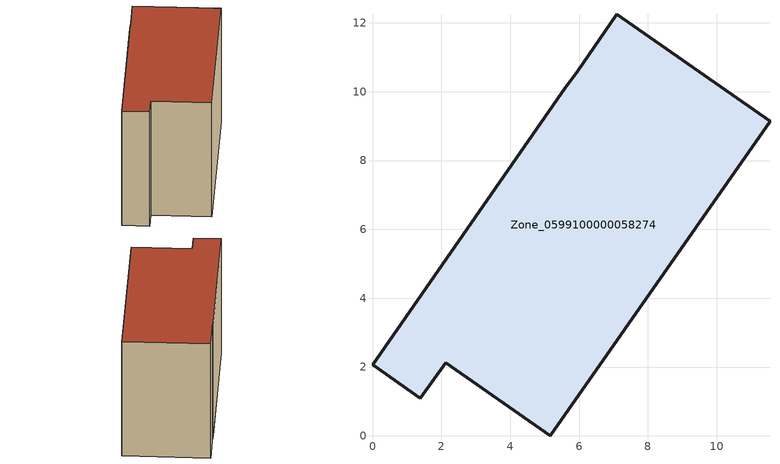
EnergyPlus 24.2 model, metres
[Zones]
Zone_0599100000058274
 floor ground (C_G): 2.12,2.13 1.39,1.1 0,2.07 5.6,10.11 5.95,10.57 7.1,12.26 11.55,9.15 5.16,0 z0
 wall outside (C_F): 5.6,10.11 0,2.07 1.39,1.1 2.12,2.13 5.16,0 11.55,9.15 7.1,12.26 5.95,10.57 5.6,10.11 z0:8.09
 roof outside (C_R): 11.55,9.15 7.1,12.26 5.95,10.57 5.6,10.11 0,2.07 1.39,1.1 2.12,2.13 5.16,0 z8.09
[BUILDING]
Pand.0599100000058274: North Axis=0; Terrain=City; Loads Convergence Tolerance Value=0.04; Temperature Convergence Tolerance Value=0.4; Solar Distribution=FullExterior; Maximum Number of Warmup Days=25; Minimum Number of Warmup Days=1
[Site:Location]
Rotterdam.The.Hague.AP_ZH_NLD Design_Conditions: Latitude=51.96; Longitude=4.45; Time Zone=1; Elevation=-4.5
[SITE:GROUNDTEMPERATURE:BUILDINGSURFACE]
18, 18, 18, 18, 18, 18, 18, 18, 18, 18, 18, 18
[MATERIAL] Thermal Absorptance=0.9; Solar Absorptance=0.7; Visible Absorptance=0.7
Name | Roughness | Thickness | Conductivity | Density | Specific Heat
G.TI.1975-1991 | MediumSmooth | 0.15 | 0.288461 | 540 | 1210
F.TI.1975-1991 | Rough | 0.3 | 0.230769 | 1920 | 840
R.TI.1975-1991 | MediumRough | 0.2 | 0.153846 | 1500 | 1000
[CONSTRUCTION]
C_G: G.TI.1975-1991
C_F: F.TI.1975-1991
C_R: R.TI.1975-1991
[ZONE]
Zone_0599100000058274: Type=1; Multiplier=1; Ceiling Height=Autocalculate; Volume=Autocalculate; Floor Area=autocalculate; Part of Total Floor Area=Yes
[ZONEINFILTRATION:DESIGNFLOWRATE]
Infil_Zone_0599100000058274: Zone or ZoneList or Space or SpaceList=Zone_0599100000058274; Schedule=AlwaysOn; Design Flow Rate Calculation Method=Flow/Area; Flow Rate per Floor Area=0.003; Constant Term Coefficient=1; Temperature Term Coefficient=0; Velocity Term Coefficient=0; Velocity Squared Term Coefficient=0
[HVACTEMPLATE:ZONE:IDEALLOADSAIRSYSTEM]
Zone_0599100000058274: Maximum Heating Supply Air Temperature=50; Minimum Cooling Supply Air Temperature=13; Maximum Heating Supply Air Humidity Ratio=0.0156; Minimum Cooling Supply Air Humidity Ratio=0.0077; Heating Limit=NoLimit; Cooling Limit=NoLimit; Dehumidification Control Type=ConstantSensibleHeatRatio; Cooling Sensible Heat Ratio=0.7; Dehumidification Setpoint=60; Humidification Control Type=None; Humidification Setpoint=30; Outdoor Air Method=None; Outdoor Air Flow Rate per Person=0.00944; Outdoor Air Flow Rate per Zone Floor Area=0; Outdoor Air Flow Rate per Zone=0; Demand Controlled Ventilation Type=None; Outdoor Air Economizer Type=NoEconomizer; Heat Recovery Type=None; Sensible Heat Recovery Effectiveness=0.7; Latent Heat Recovery Effectiveness=0.65
[ZONECONTROL:THERMOSTAT]
ThermostatControl_Zone_0599100000058274: Zone or ZoneList=Zone_0599100000058274; Control Type Schedule=DualSetpointControlType; Control 1=Thermostat_Zone_0599100000058274; Temperature Difference Between Cutout And Setpoint=0
[THERMOSTATSETPOINT:DUALSETPOINT]
Thermostat_Zone_0599100000058274: Heating Setpoint Temperature Schedule=HeatingSetpoint_Zone_0599100000058274; Cooling Setpoint Temperature Schedule=CoolingSetpoint_Zone_0599100000058274
[SCHEDULE:COMPACT]
HeatingSetpoint_Zone_0599100000058274: Through: 12/31, For: AllDays, Until: 24:00, 21
CoolingSetpoint_Zone_0599100000058274: Through: 12/31, For: AllDays, Until: 24:00, 24
DualSetpointControlType: Through: 12/31, For: AllDays, Until: 24:00, 4
AlwaysOn: Through: 12/31, For: AllDays, Until: 24:00, 1
